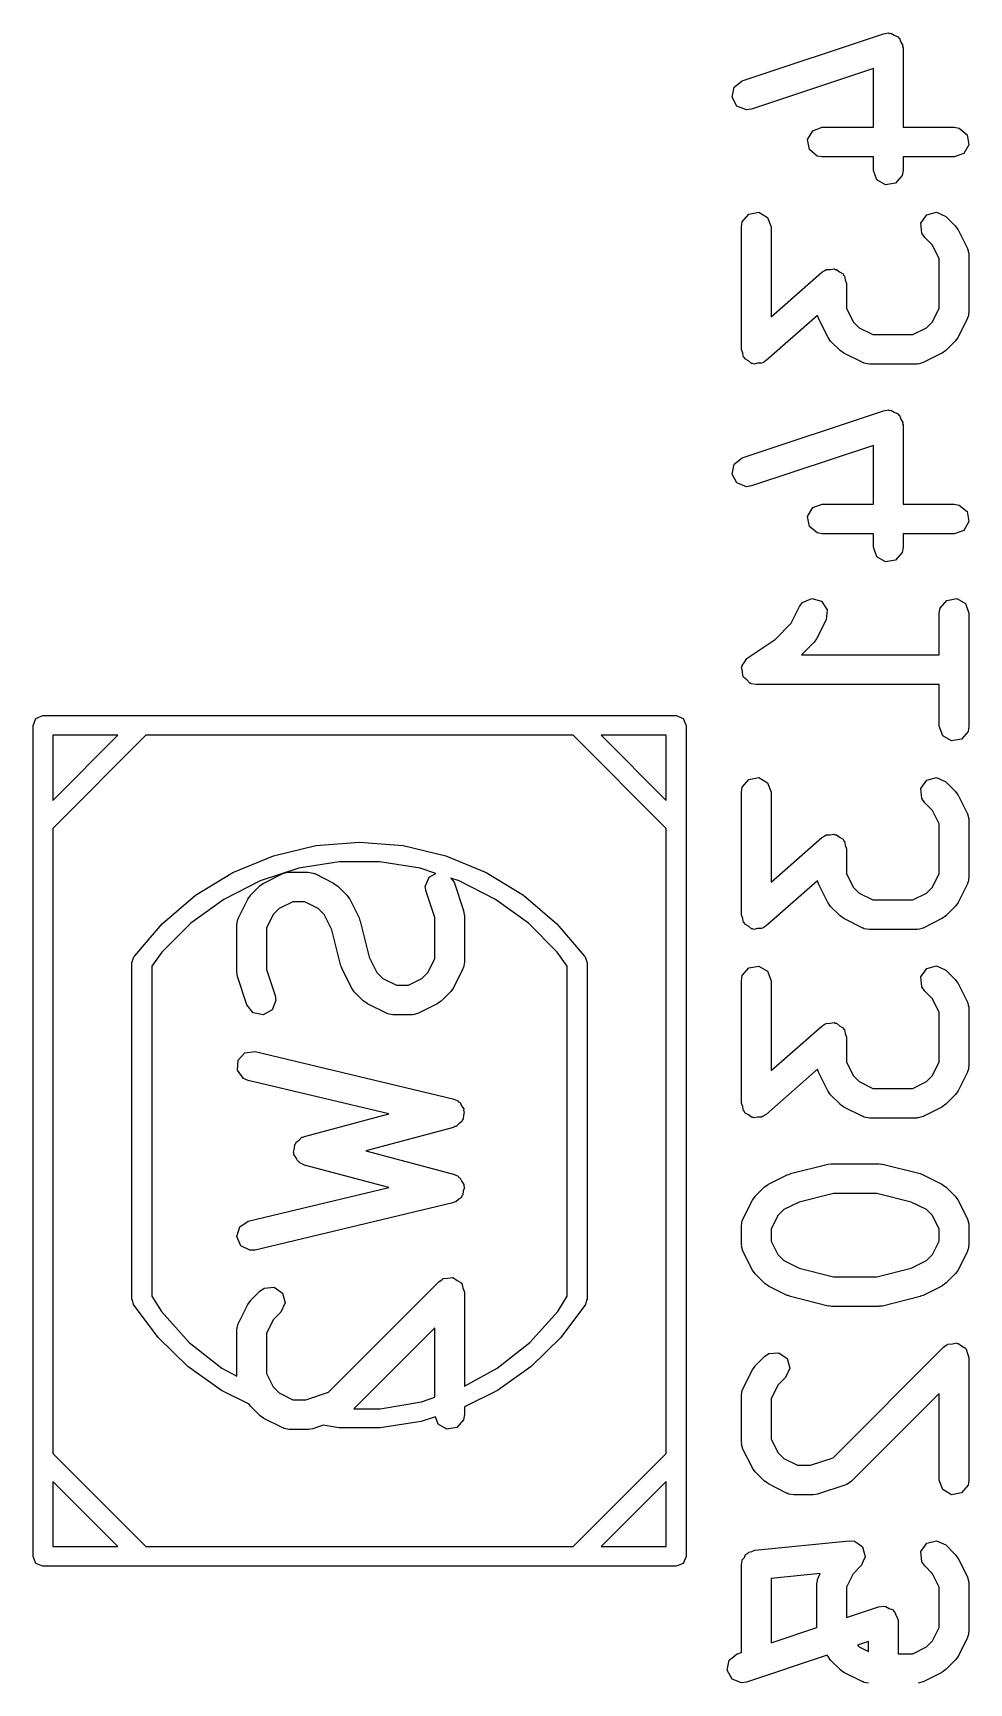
# Model space of a CAD drawing. Extents: x 0.17 to 2.44, y -2.28 to -1.21.
# Drawn here: x 0.4841 to 0.6703, y -1.5461 to -1.2178 of the extents above; entities that cross this region are included whole.
import ezdxf

# ---------------------------------------------------------------- set-up
doc = ezdxf.new("R2010")
doc.units = 0
doc.header["$MEASUREMENT"] = 0
doc.layers.add('BLACK', color=7, linetype='CONTINUOUS')

msp = doc.modelspace()

# ---------------------------------------------------------------- linework, layer by layer
at = {"layer": 'BLACK', "linetype": 'CONTINUOUS'}
for p, q in [((0.625137, -1.22729), (0.653259, -1.21791)), ((0.653259, -1.21791), (0.654273, -1.21776)), ((0.654273, -1.21776), (0.654483, -1.21785)), ((0.654483, -1.21785), (0.654705, -1.21781)), ((0.654705, -1.21781), (0.655403, -1.21821)), ((0.655403, -1.21821), (0.656151, -1.21851)), ((0.656151, -1.21851), (0.656259, -1.21871)), ((0.656259, -1.21871), (0.656454, -1.21882)), ((0.656454, -1.21882), (0.65673, -1.21957)), ((0.65673, -1.21957), (0.657113, -1.22028)), ((0.657113, -1.22028), (0.657068, -1.2205)), ((0.657068, -1.2205), (0.657145, -1.22072)), ((0.657145, -1.22072), (0.657145, -1.23651)), ((0.623555, -1.22854), (0.625137, -1.22729)), ((0.65124, -1.22481), (0.627005, -1.23289)), ((0.65124, -1.23651), (0.65124, -1.22481)), ((0.62315, -1.23052), (0.623555, -1.22854)), ((0.624112, -1.2323), (0.62315, -1.23052)), ((0.62599, -1.23304), (0.624112, -1.2323)), ((0.627005, -1.23289), (0.62599, -1.23304)), ((0.638161, -1.23895), (0.639171, -1.2372)), ((0.639171, -1.2372), (0.641069, -1.23651)), ((0.641069, -1.23651), (0.65124, -1.23651)), ((0.657145, -1.23651), (0.667316, -1.23651)), ((0.667316, -1.23651), (0.668326, -1.23669)), ((0.668326, -1.23669), (0.669873, -1.23799)), ((0.638512, -1.24094), (0.638161, -1.23895)), ((0.670224, -1.23998), (0.669214, -1.24173)), ((0.669873, -1.23799), (0.670224, -1.23998)), ((0.640059, -1.24224), (0.638512, -1.24094)), ((0.641069, -1.24242), (0.640059, -1.24224)), ((0.65124, -1.24242), (0.641069, -1.24242)), ((0.65124, -1.24509), (0.65124, -1.24242)), ((0.667316, -1.24242), (0.657145, -1.24242)), ((0.657145, -1.24242), (0.657145, -1.24509)), ((0.669214, -1.24173), (0.667316, -1.24242)), ((0.65193, -1.24699), (0.65124, -1.24509)), ((0.65368, -1.248), (0.65193, -1.24699)), ((0.656967, -1.2461), (0.655669, -1.24765)), ((0.657145, -1.24509), (0.656967, -1.2461)), ((0.655669, -1.24765), (0.65368, -1.248)), ((0.625171, -1.25533), (0.626469, -1.25378)), ((0.626469, -1.25378), (0.628458, -1.25343)), ((0.628458, -1.25343), (0.630208, -1.25444)), ((0.660714, -1.25557), (0.661872, -1.25392)), ((0.661872, -1.25392), (0.663823, -1.2534)), ((0.663823, -1.2534), (0.665654, -1.25425)), ((0.624993, -1.25634), (0.625171, -1.25533)), ((0.624993, -1.28071), (0.624993, -1.25634)), ((0.630208, -1.25444), (0.630898, -1.25634)), ((0.630898, -1.25634), (0.630898, -1.2742)), ((0.66089, -1.25758), (0.660714, -1.25557)), ((0.665654, -1.25425), (0.667529, -1.25612)), ((0.667529, -1.25612), (0.668035, -1.25685)), ((0.668035, -1.25685), (0.668082, -1.25689)), ((0.668082, -1.25689), (0.669957, -1.26064)), ((0.661478, -1.25842), (0.66089, -1.25758)), ((0.663014, -1.25996), (0.661478, -1.25842)), ((0.664363, -1.26266), (0.663014, -1.25996)), ((0.664363, -1.27251), (0.664363, -1.26266)), ((0.669957, -1.26064), (0.670249, -1.26162)), ((0.670249, -1.26162), (0.670208, -1.2618)), ((0.670208, -1.2618), (0.670268, -1.26196)), ((0.670268, -1.26196), (0.670268, -1.27321)), ((0.630898, -1.2742), (0.640999, -1.26536)), ((0.640999, -1.26536), (0.641379, -1.26513)), ((0.641379, -1.26513), (0.641467, -1.26503)), ((0.641467, -1.26503), (0.641588, -1.26501)), ((0.641588, -1.26501), (0.641877, -1.26483)), ((0.641877, -1.26483), (0.642672, -1.26482)), ((0.642672, -1.26482), (0.643456, -1.26468)), ((0.643456, -1.26468), (0.64366, -1.2648)), ((0.64366, -1.2648), (0.643896, -1.26479)), ((0.643896, -1.26479), (0.644516, -1.26529)), ((0.644516, -1.26529), (0.645206, -1.26569)), ((0.645206, -1.26569), (0.645286, -1.26591)), ((0.645286, -1.26591), (0.64547, -1.26606)), ((0.64547, -1.26606), (0.645624, -1.26684)), ((0.645624, -1.26684), (0.645896, -1.26759)), ((0.645896, -1.26759), (0.645896, -1.27251)), ((0.645896, -1.27251), (0.647245, -1.27521)), ((0.663014, -1.27521), (0.664363, -1.27251)), ((0.670268, -1.27321), (0.67009, -1.27422)), ((0.640135, -1.27397), (0.62989, -1.28293)), ((0.640303, -1.27453), (0.640135, -1.27397)), ((0.642177, -1.27828), (0.640303, -1.27453)), ((0.647245, -1.27521), (0.648442, -1.27641)), ((0.648442, -1.27641), (0.65114, -1.27776)), ((0.65912, -1.27776), (0.661817, -1.27641)), ((0.661817, -1.27641), (0.663014, -1.27521)), ((0.669957, -1.27453), (0.668082, -1.27828)), ((0.669977, -1.27435), (0.669957, -1.27453)), ((0.67009, -1.27422), (0.669977, -1.27435)), ((0.642224, -1.27832), (0.642177, -1.27828)), ((0.642731, -1.27905), (0.642224, -1.27832)), ((0.644605, -1.28092), (0.642731, -1.27905)), ((0.65114, -1.27776), (0.65912, -1.27776)), ((0.667529, -1.27905), (0.665654, -1.28092)), ((0.667556, -1.27899), (0.667529, -1.27905)), ((0.668082, -1.27828), (0.667556, -1.27899)), ((0.625265, -1.28146), (0.624993, -1.28071)), ((0.62542, -1.28224), (0.625265, -1.28146)), ((0.625603, -1.28239), (0.62542, -1.28224)), ((0.625684, -1.28261), (0.625603, -1.28239)), ((0.626373, -1.283), (0.625684, -1.28261)), ((0.626993, -1.2835), (0.626373, -1.283)), ((0.627229, -1.2835), (0.626993, -1.2835)), ((0.627433, -1.28362), (0.627229, -1.2835)), ((0.628217, -1.28348), (0.627433, -1.28362)), ((0.629013, -1.28346), (0.628217, -1.28348)), ((0.629301, -1.28329), (0.629013, -1.28346)), ((0.629422, -1.28327), (0.629301, -1.28329)), ((0.62951, -1.28316), (0.629422, -1.28327)), ((0.62989, -1.28293), (0.62951, -1.28316)), ((0.644664, -1.28095), (0.644605, -1.28092)), ((0.645373, -1.28147), (0.644664, -1.28095)), ((0.649122, -1.28335), (0.645373, -1.28147)), ((0.649298, -1.28337), (0.649122, -1.28335)), ((0.649433, -1.28348), (0.649298, -1.28337)), ((0.650443, -1.28366), (0.649433, -1.28348)), ((0.659982, -1.2836), (0.659817, -1.28366)), ((0.660154, -1.28364), (0.659982, -1.2836)), ((0.661137, -1.28335), (0.660154, -1.28364)), ((0.664887, -1.28147), (0.661137, -1.28335)), ((0.664931, -1.28143), (0.664887, -1.28147)), ((0.665654, -1.28092), (0.664931, -1.28143)), ((0.659817, -1.28366), (0.650443, -1.28366)), ((0.625137, -1.30228), (0.653259, -1.29291)), ((0.653259, -1.29291), (0.654273, -1.29276)), ((0.654273, -1.29276), (0.654483, -1.29284)), ((0.654483, -1.29284), (0.654705, -1.2928)), ((0.654705, -1.2928), (0.655403, -1.2932)), ((0.655403, -1.2932), (0.656151, -1.2935)), ((0.656151, -1.2935), (0.656259, -1.2937)), ((0.656259, -1.2937), (0.656454, -1.29381)), ((0.656454, -1.29381), (0.65673, -1.29457)), ((0.65673, -1.29457), (0.657113, -1.29527)), ((0.657113, -1.29527), (0.657068, -1.29549)), ((0.657068, -1.29549), (0.657145, -1.29571)), ((0.657145, -1.29571), (0.657145, -1.3115)), ((0.65124, -1.2998), (0.627005, -1.30788)), ((0.65124, -1.3115), (0.65124, -1.2998)), ((0.623555, -1.30353), (0.625137, -1.30228)), ((0.62315, -1.30551), (0.623555, -1.30353)), ((0.624112, -1.30729), (0.62315, -1.30551)), ((0.62599, -1.30803), (0.624112, -1.30729)), ((0.627005, -1.30788), (0.62599, -1.30803)), ((0.638161, -1.31394), (0.639171, -1.31219)), ((0.639171, -1.31219), (0.641069, -1.3115)), ((0.641069, -1.3115), (0.65124, -1.3115)), ((0.657145, -1.3115), (0.667316, -1.3115)), ((0.667316, -1.3115), (0.668326, -1.31168)), ((0.668326, -1.31168), (0.669873, -1.31298)), ((0.669873, -1.31298), (0.670224, -1.31497)), ((0.638512, -1.31593), (0.638161, -1.31394)), ((0.640059, -1.31723), (0.638512, -1.31593)), ((0.670224, -1.31497), (0.669214, -1.31672)), ((0.641069, -1.31741), (0.640059, -1.31723)), ((0.65124, -1.31741), (0.641069, -1.31741)), ((0.65124, -1.32008), (0.65124, -1.31741)), ((0.667316, -1.31741), (0.657145, -1.31741)), ((0.657145, -1.31741), (0.657145, -1.32008)), ((0.669214, -1.31672), (0.667316, -1.31741)), ((0.65193, -1.32198), (0.65124, -1.32008)), ((0.65368, -1.32299), (0.65193, -1.32198)), ((0.655669, -1.32264), (0.65368, -1.32299)), ((0.656967, -1.32109), (0.655669, -1.32264)), ((0.657145, -1.32008), (0.656967, -1.32109)), ((0.634893, -1.3352), (0.636553, -1.33188)), ((0.636553, -1.33188), (0.637164, -1.33106)), ((0.637164, -1.33106), (0.639017, -1.33025)), ((0.639017, -1.33025), (0.640953, -1.33083)), ((0.640953, -1.33083), (0.642066, -1.33252)), ((0.642066, -1.33252), (0.641835, -1.33452)), ((0.664363, -1.3332), (0.664541, -1.33219)), ((0.664541, -1.33219), (0.665839, -1.33064)), ((0.665839, -1.33064), (0.667828, -1.33029)), ((0.667828, -1.33029), (0.669578, -1.3313)), ((0.669578, -1.3313), (0.670268, -1.3332)), ((0.631689, -1.33841), (0.634893, -1.3352)), ((0.641835, -1.33452), (0.63996, -1.33827)), ((0.664363, -1.3415), (0.664363, -1.3332)), ((0.670268, -1.3332), (0.670268, -1.3557)), ((0.626308, -1.34199), (0.631689, -1.33841)), ((0.639407, -1.33904), (0.636949, -1.3415)), ((0.639435, -1.33898), (0.639407, -1.33904)), ((0.63996, -1.33827), (0.639435, -1.33898)), ((0.625619, -1.34293), (0.626048, -1.34219)), ((0.626048, -1.34219), (0.626207, -1.34213)), ((0.626207, -1.34213), (0.626308, -1.34199)), ((0.636949, -1.3415), (0.664363, -1.3415)), ((0.625038, -1.34394), (0.625123, -1.34379)), ((0.625187, -1.34478), (0.625038, -1.34394)), ((0.625112, -1.34362), (0.625619, -1.34293)), ((0.625123, -1.34379), (0.625112, -1.34362)), ((0.625242, -1.34564), (0.625187, -1.34478)), ((0.625359, -1.34576), (0.625242, -1.34564)), ((0.625388, -1.34593), (0.625359, -1.34576)), ((0.626045, -1.34648), (0.625388, -1.34593)), ((0.626637, -1.3471), (0.626045, -1.34648)), ((0.626806, -1.34712), (0.626637, -1.3471)), ((0.626936, -1.34723), (0.626806, -1.34712)), ((0.627946, -1.3474), (0.626936, -1.34723)), ((0.664363, -1.3474), (0.627946, -1.3474)), ((0.664363, -1.3557), (0.664363, -1.3474)), ((0.484055, -1.35551), (0.484632, -1.35412)), ((0.484055, -1.52087), (0.484055, -1.35551)), ((0.484632, -1.35412), (0.486024, -1.35354)), ((0.486024, -1.35354), (0.612008, -1.35354)), ((0.612008, -1.35354), (0.6134, -1.35412)), ((0.6134, -1.35412), (0.613976, -1.35551)), ((0.613976, -1.35551), (0.613976, -1.52087)), ((0.665054, -1.3576), (0.664363, -1.3557)), ((0.670268, -1.3557), (0.67009, -1.35671)), ((0.506524, -1.35748), (0.487992, -1.37601)), ((0.487992, -1.35748), (0.487992, -1.37044)), ((0.487992, -1.37044), (0.500956, -1.35748)), ((0.500956, -1.35748), (0.487992, -1.35748)), ((0.591507, -1.35748), (0.506524, -1.35748)), ((0.610039, -1.37601), (0.591507, -1.35748)), ((0.597075, -1.35748), (0.610039, -1.37044)), ((0.610039, -1.35748), (0.597075, -1.35748)), ((0.610039, -1.37044), (0.610039, -1.35748)), ((0.666803, -1.35861), (0.665054, -1.3576)), ((0.668792, -1.35826), (0.666803, -1.35861)), ((0.67009, -1.35671), (0.668792, -1.35826)), ((0.624993, -1.36882), (0.625171, -1.36781)), ((0.624993, -1.39319), (0.624993, -1.36882)), ((0.625171, -1.36781), (0.626469, -1.36627)), ((0.626469, -1.36627), (0.628458, -1.36591)), ((0.628458, -1.36591), (0.630208, -1.36692)), ((0.630208, -1.36692), (0.630898, -1.36882)), ((0.630898, -1.36882), (0.630898, -1.38669)), ((0.660714, -1.36806), (0.661872, -1.3664)), ((0.66089, -1.37007), (0.660714, -1.36806)), ((0.661872, -1.3664), (0.663823, -1.36588)), ((0.663823, -1.36588), (0.665654, -1.36673)), ((0.665654, -1.36673), (0.667529, -1.36861)), ((0.667529, -1.36861), (0.668035, -1.36933)), ((0.661478, -1.37091), (0.66089, -1.37007)), ((0.663014, -1.37245), (0.661478, -1.37091)), ((0.668035, -1.36933), (0.668082, -1.36938)), ((0.668082, -1.36938), (0.669957, -1.37313)), ((0.664363, -1.37514), (0.663014, -1.37245)), ((0.664363, -1.385), (0.664363, -1.37514)), ((0.669957, -1.37313), (0.670249, -1.37411)), ((0.670249, -1.37411), (0.670208, -1.37428)), ((0.670208, -1.37428), (0.670268, -1.37445)), ((0.670268, -1.37445), (0.670268, -1.3857)), ((0.487992, -1.37601), (0.487992, -1.50037)), ((0.540335, -1.37942), (0.549016, -1.37873)), ((0.549016, -1.37873), (0.557696, -1.37942)), ((0.610039, -1.50037), (0.610039, -1.37601)), ((0.630898, -1.38669), (0.640999, -1.37785)), ((0.640999, -1.37785), (0.641379, -1.37762)), ((0.641379, -1.37762), (0.641467, -1.37751)), ((0.641467, -1.37751), (0.641588, -1.37749)), ((0.641588, -1.37749), (0.641877, -1.37732)), ((0.641877, -1.37732), (0.642672, -1.3773)), ((0.642672, -1.3773), (0.643456, -1.37716)), ((0.643456, -1.37716), (0.64366, -1.37728)), ((0.64366, -1.37728), (0.643896, -1.37728)), ((0.643896, -1.37728), (0.644516, -1.37778)), ((0.644516, -1.37778), (0.645206, -1.37817)), ((0.645206, -1.37817), (0.645286, -1.37839)), ((0.645286, -1.37839), (0.64547, -1.37854)), ((0.64547, -1.37854), (0.645624, -1.37932)), ((0.523823, -1.38478), (0.531868, -1.38145)), ((0.531868, -1.38145), (0.540335, -1.37942)), ((0.557696, -1.37942), (0.566163, -1.38145)), ((0.566163, -1.38145), (0.574208, -1.38478)), ((0.645624, -1.37932), (0.645896, -1.38007)), ((0.645896, -1.38007), (0.645896, -1.385)), ((0.516398, -1.38933), (0.523823, -1.38478)), ((0.536943, -1.38394), (0.529225, -1.38645)), ((0.529981, -1.3869), (0.53373, -1.38502)), ((0.53373, -1.38502), (0.534713, -1.38473)), ((0.534713, -1.38473), (0.534885, -1.38477)), ((0.534885, -1.38477), (0.535051, -1.38471)), ((0.535051, -1.38471), (0.538801, -1.38471)), ((0.544958, -1.38267), (0.536943, -1.38394)), ((0.538801, -1.38471), (0.53981, -1.38489)), ((0.53981, -1.38489), (0.539946, -1.385)), ((0.539946, -1.385), (0.540121, -1.38502)), ((0.540121, -1.38502), (0.543871, -1.3869)), ((0.553073, -1.38267), (0.544958, -1.38267)), ((0.561088, -1.38394), (0.553073, -1.38267)), ((0.56422, -1.38496), (0.561088, -1.38394)), ((0.562838, -1.3857), (0.56422, -1.38496)), ((0.574208, -1.38478), (0.581634, -1.38933)), ((0.645896, -1.385), (0.647245, -1.3877)), ((0.663014, -1.3877), (0.664363, -1.385)), ((0.529225, -1.38645), (0.521994, -1.39013)), ((0.527339, -1.38933), (0.529214, -1.38745)), ((0.529214, -1.38745), (0.529937, -1.38694)), ((0.529937, -1.38694), (0.529981, -1.3869)), ((0.543871, -1.3869), (0.54458, -1.38742)), ((0.54458, -1.38742), (0.544638, -1.38745)), ((0.544638, -1.38745), (0.546513, -1.38933)), ((0.562096, -1.38758), (0.562838, -1.3857)), ((0.562246, -1.3886), (0.562096, -1.38758)), ((0.563969, -1.39377), (0.562246, -1.3886)), ((0.568806, -1.38645), (0.567212, -1.38593)), ((0.567212, -1.38593), (0.567848, -1.38673)), ((0.567848, -1.38673), (0.569723, -1.39235)), ((0.576038, -1.39013), (0.568806, -1.38645)), ((0.640135, -1.38645), (0.62989, -1.39542)), ((0.640303, -1.38702), (0.640135, -1.38645)), ((0.642177, -1.39077), (0.640303, -1.38702)), ((0.647245, -1.3877), (0.648442, -1.38889)), ((0.661817, -1.38889), (0.663014, -1.3877)), ((0.669957, -1.38702), (0.668082, -1.39077)), ((0.669977, -1.38684), (0.669957, -1.38702)), ((0.67009, -1.38671), (0.669977, -1.38684)), ((0.670268, -1.3857), (0.67009, -1.38671)), ((0.509775, -1.39498), (0.516398, -1.38933)), ((0.521994, -1.39013), (0.515427, -1.3949)), ((0.524911, -1.39384), (0.526786, -1.39009)), ((0.526786, -1.39009), (0.527312, -1.38938)), ((0.527312, -1.38938), (0.527339, -1.38933)), ((0.535748, -1.39062), (0.533051, -1.39197)), ((0.538103, -1.39062), (0.535748, -1.39062)), ((0.540801, -1.39197), (0.538103, -1.39062)), ((0.546513, -1.38933), (0.547019, -1.39005)), ((0.547019, -1.39005), (0.547066, -1.39009)), ((0.547066, -1.39009), (0.548941, -1.39384)), ((0.582604, -1.3949), (0.576038, -1.39013)), ((0.581634, -1.38933), (0.588257, -1.39498)), ((0.642224, -1.39081), (0.642177, -1.39077)), ((0.642731, -1.39153), (0.642224, -1.39081)), ((0.644605, -1.39341), (0.642731, -1.39153)), ((0.648442, -1.38889), (0.65114, -1.39024)), ((0.65114, -1.39024), (0.65912, -1.39024)), ((0.65912, -1.39024), (0.661817, -1.38889)), ((0.667529, -1.39153), (0.665654, -1.39341)), ((0.667556, -1.39147), (0.667529, -1.39153)), ((0.668082, -1.39077), (0.667556, -1.39147)), ((0.504317, -1.40136), (0.509775, -1.39498)), ((0.515427, -1.3949), (0.509687, -1.40063)), ((0.524599, -1.39516), (0.524777, -1.39415)), ((0.524599, -1.40454), (0.524599, -1.39516)), ((0.524777, -1.39415), (0.524891, -1.39402)), ((0.524891, -1.39402), (0.524911, -1.39384)), ((0.531853, -1.39316), (0.530505, -1.39586)), ((0.533051, -1.39197), (0.531853, -1.39316)), ((0.541998, -1.39316), (0.540801, -1.39197)), ((0.543514, -1.39619), (0.541998, -1.39316)), ((0.548941, -1.39384), (0.549086, -1.39433)), ((0.549086, -1.39433), (0.549164, -1.39445)), ((0.549164, -1.39445), (0.55096, -1.40163)), ((0.563969, -1.40197), (0.563969, -1.39377)), ((0.569723, -1.39235), (0.569853, -1.39323)), ((0.569853, -1.39323), (0.569875, -1.39329)), ((0.569875, -1.39329), (0.569875, -1.40266)), ((0.588344, -1.40063), (0.582604, -1.3949)), ((0.588257, -1.39498), (0.593715, -1.40136)), ((0.625265, -1.39394), (0.624993, -1.39319)), ((0.62542, -1.39472), (0.625265, -1.39394)), ((0.625603, -1.39487), (0.62542, -1.39472)), ((0.625684, -1.39509), (0.625603, -1.39487)), ((0.626373, -1.39549), (0.625684, -1.39509)), ((0.644664, -1.39343), (0.644605, -1.39341)), ((0.645373, -1.39396), (0.644664, -1.39343)), ((0.649122, -1.39584), (0.645373, -1.39396)), ((0.664887, -1.39396), (0.661137, -1.39584)), ((0.664931, -1.39391), (0.664887, -1.39396)), ((0.665654, -1.39341), (0.664931, -1.39391)), ((0.530505, -1.39586), (0.530505, -1.40406)), ((0.54531, -1.40338), (0.543514, -1.39619)), ((0.626993, -1.39599), (0.626373, -1.39549)), ((0.627229, -1.39598), (0.626993, -1.39599)), ((0.627433, -1.3961), (0.627229, -1.39598)), ((0.628217, -1.39596), (0.627433, -1.3961)), ((0.629013, -1.39595), (0.628217, -1.39596)), ((0.629301, -1.39577), (0.629013, -1.39595)), ((0.629422, -1.39575), (0.629301, -1.39577)), ((0.62951, -1.39565), (0.629422, -1.39575)), ((0.62989, -1.39542), (0.62951, -1.39565)), ((0.649298, -1.39586), (0.649122, -1.39584)), ((0.649433, -1.39597), (0.649298, -1.39586)), ((0.650443, -1.39615), (0.649433, -1.39597)), ((0.659817, -1.39615), (0.650443, -1.39615)), ((0.659982, -1.39609), (0.659817, -1.39615)), ((0.660154, -1.39613), (0.659982, -1.39609)), ((0.661137, -1.39584), (0.660154, -1.39613)), ((0.50374, -1.40275), (0.504117, -1.4016)), ((0.504117, -1.4016), (0.504317, -1.40136)), ((0.504317, -1.40136), (0.504317, -1.40136)), ((0.504317, -1.40136), (0.504317, -1.40136)), ((0.509687, -1.40063), (0.507677, -1.4034)), ((0.55096, -1.40163), (0.552476, -1.40466)), ((0.590354, -1.4034), (0.588344, -1.40063)), ((0.593715, -1.40136), (0.593715, -1.40136)), ((0.593715, -1.40136), (0.593715, -1.40136)), ((0.593715, -1.40136), (0.593915, -1.4016)), ((0.593915, -1.4016), (0.594291, -1.40275)), ((0.50374, -1.40276), (0.50374, -1.40275)), ((0.50374, -1.46969), (0.50374, -1.40276)), ((0.50374, -1.40276), (0.50374, -1.40276)), ((0.507677, -1.4034), (0.507677, -1.46911)), ((0.524621, -1.4046), (0.524599, -1.40454)), ((0.524751, -1.40547), (0.524621, -1.4046)), ((0.530505, -1.40406), (0.532228, -1.40923)), ((0.545388, -1.40349), (0.54531, -1.40338)), ((0.545533, -1.40398), (0.545388, -1.40349)), ((0.547408, -1.40773), (0.545533, -1.40398)), ((0.552476, -1.40466), (0.553673, -1.40586)), ((0.561423, -1.40586), (0.562621, -1.40466)), ((0.562621, -1.40466), (0.563969, -1.40197)), ((0.569563, -1.40398), (0.567688, -1.40773)), ((0.569583, -1.40381), (0.569563, -1.40398)), ((0.569697, -1.40367), (0.569583, -1.40381)), ((0.569875, -1.40266), (0.569697, -1.40367)), ((0.590354, -1.46911), (0.590354, -1.4034)), ((0.594291, -1.40275), (0.594291, -1.40276)), ((0.594291, -1.40276), (0.594291, -1.40276)), ((0.594291, -1.40276), (0.594291, -1.46969)), ((0.625171, -1.40531), (0.626469, -1.40376)), ((0.626469, -1.40376), (0.628458, -1.40341)), ((0.628458, -1.40341), (0.630208, -1.40442)), ((0.630208, -1.40442), (0.630898, -1.40632)), ((0.660714, -1.40555), (0.661872, -1.4039)), ((0.661872, -1.4039), (0.663823, -1.40338)), ((0.663823, -1.40338), (0.665654, -1.40423)), ((0.665654, -1.40423), (0.667529, -1.4061)), ((0.526625, -1.41109), (0.524751, -1.40547)), ((0.547455, -1.40778), (0.547408, -1.40773)), ((0.547961, -1.4085), (0.547455, -1.40778)), ((0.553673, -1.40586), (0.55637, -1.40721)), ((0.55637, -1.40721), (0.558726, -1.40721)), ((0.558726, -1.40721), (0.561423, -1.40586)), ((0.567688, -1.40773), (0.567162, -1.40844)), ((0.624993, -1.40632), (0.625171, -1.40531)), ((0.624993, -1.43069), (0.624993, -1.40632)), ((0.630898, -1.40632), (0.630898, -1.42418)), ((0.66089, -1.40757), (0.660714, -1.40555)), ((0.661478, -1.40841), (0.66089, -1.40757)), ((0.667529, -1.4061), (0.668035, -1.40683)), ((0.668035, -1.40683), (0.668082, -1.40687)), ((0.668082, -1.40687), (0.669957, -1.41062)), ((0.527881, -1.41268), (0.526625, -1.41109)), ((0.532378, -1.41024), (0.531636, -1.41212)), ((0.532228, -1.40923), (0.532378, -1.41024)), ((0.549836, -1.41037), (0.547961, -1.4085)), ((0.549894, -1.4104), (0.549836, -1.41037)), ((0.550603, -1.41093), (0.549894, -1.4104)), ((0.554353, -1.4128), (0.550603, -1.41093)), ((0.564493, -1.41093), (0.560743, -1.4128)), ((0.564537, -1.41088), (0.564493, -1.41093)), ((0.56526, -1.41037), (0.564537, -1.41088)), ((0.567135, -1.4085), (0.56526, -1.41037)), ((0.567162, -1.40844), (0.567135, -1.4085)), ((0.663014, -1.40994), (0.661478, -1.40841)), ((0.664363, -1.41264), (0.663014, -1.40994)), ((0.669957, -1.41062), (0.670249, -1.4116)), ((0.670249, -1.4116), (0.670208, -1.41178)), ((0.52986, -1.41308), (0.527881, -1.41268)), ((0.531636, -1.41212), (0.52986, -1.41308)), ((0.554528, -1.41282), (0.554353, -1.4128)), ((0.554663, -1.41294), (0.554528, -1.41282)), ((0.555673, -1.41311), (0.554663, -1.41294)), ((0.559423, -1.41311), (0.555673, -1.41311)), ((0.559589, -1.41305), (0.559423, -1.41311)), ((0.55976, -1.41309), (0.559589, -1.41305)), ((0.560743, -1.4128), (0.55976, -1.41309)), ((0.641588, -1.41499), (0.641877, -1.41481)), ((0.641877, -1.41481), (0.642672, -1.4148)), ((0.642672, -1.4148), (0.643456, -1.41466)), ((0.643456, -1.41466), (0.64366, -1.41478)), ((0.64366, -1.41478), (0.643896, -1.41477)), ((0.643896, -1.41477), (0.644516, -1.41527)), ((0.664363, -1.42249), (0.664363, -1.41264)), ((0.670208, -1.41178), (0.670268, -1.41194)), ((0.670268, -1.41194), (0.670268, -1.42319)), ((0.630898, -1.42418), (0.640999, -1.41534)), ((0.640999, -1.41534), (0.641379, -1.41511)), ((0.641379, -1.41511), (0.641467, -1.41501)), ((0.641467, -1.41501), (0.641588, -1.41499)), ((0.644516, -1.41527), (0.645206, -1.41567)), ((0.645206, -1.41567), (0.645286, -1.41589)), ((0.645286, -1.41589), (0.64547, -1.41604)), ((0.64547, -1.41604), (0.645624, -1.41682)), ((0.645624, -1.41682), (0.645896, -1.41757)), ((0.645896, -1.41757), (0.645896, -1.42249)), ((0.524842, -1.42211), (0.526229, -1.42064)), ((0.526229, -1.42064), (0.528236, -1.42041)), ((0.528236, -1.42041), (0.567606, -1.42979)), ((0.524722, -1.42413), (0.524842, -1.42211)), ((0.525927, -1.42575), (0.524722, -1.42413)), ((0.640135, -1.42395), (0.62989, -1.43291)), ((0.640303, -1.42451), (0.640135, -1.42395)), ((0.642177, -1.42826), (0.640303, -1.42451)), ((0.645896, -1.42249), (0.647245, -1.42519)), ((0.663014, -1.42519), (0.664363, -1.42249)), ((0.669957, -1.42451), (0.668082, -1.42826)), ((0.669977, -1.42434), (0.669957, -1.42451)), ((0.67009, -1.4242), (0.669977, -1.42434)), ((0.670268, -1.42319), (0.67009, -1.4242)), ((0.526868, -1.42616), (0.525927, -1.42575)), ((0.554854, -1.43282), (0.526868, -1.42616)), ((0.647245, -1.42519), (0.648442, -1.42639)), ((0.648442, -1.42639), (0.65114, -1.42774)), ((0.65114, -1.42774), (0.65912, -1.42774)), ((0.65912, -1.42774), (0.661817, -1.42639)), ((0.661817, -1.42639), (0.663014, -1.42519)), ((0.567606, -1.42979), (0.568547, -1.43019)), ((0.568547, -1.43019), (0.568732, -1.43044)), ((0.568732, -1.43044), (0.569012, -1.43057)), ((0.569012, -1.43057), (0.569319, -1.43123)), ((0.569319, -1.43123), (0.569752, -1.43181)), ((0.625265, -1.43144), (0.624993, -1.43069)), ((0.642224, -1.42831), (0.642177, -1.42826)), ((0.642731, -1.42903), (0.642224, -1.42831)), ((0.644605, -1.4309), (0.642731, -1.42903)), ((0.644664, -1.43093), (0.644605, -1.4309)), ((0.645373, -1.43146), (0.644664, -1.43093)), ((0.665654, -1.4309), (0.664931, -1.43141)), ((0.667529, -1.42903), (0.665654, -1.4309)), ((0.667556, -1.42897), (0.667529, -1.42903)), ((0.668082, -1.42826), (0.667556, -1.42897)), ((0.53804, -1.4373), (0.554854, -1.43282)), ((0.569339, -1.43435), (0.568743, -1.43477)), ((0.569419, -1.43406), (0.569339, -1.43435)), ((0.569632, -1.43383), (0.569419, -1.43406)), ((0.569675, -1.43311), (0.569632, -1.43383)), ((0.569864, -1.4324), (0.569675, -1.43311)), ((0.569752, -1.43181), (0.569733, -1.43212)), ((0.569733, -1.43212), (0.569864, -1.4324)), ((0.62542, -1.43222), (0.625265, -1.43144)), ((0.625603, -1.43237), (0.62542, -1.43222)), ((0.625684, -1.43259), (0.625603, -1.43237)), ((0.626373, -1.43299), (0.625684, -1.43259)), ((0.626993, -1.43348), (0.626373, -1.43299)), ((0.627229, -1.43348), (0.626993, -1.43348)), ((0.627433, -1.4336), (0.627229, -1.43348)), ((0.628217, -1.43346), (0.627433, -1.4336)), ((0.629013, -1.43344), (0.628217, -1.43346)), ((0.629301, -1.43327), (0.629013, -1.43344)), ((0.629422, -1.43325), (0.629301, -1.43327)), ((0.62951, -1.43314), (0.629422, -1.43325)), ((0.62989, -1.43291), (0.62951, -1.43314)), ((0.649122, -1.43333), (0.645373, -1.43146)), ((0.649298, -1.43335), (0.649122, -1.43333)), ((0.649433, -1.43346), (0.649298, -1.43335)), ((0.650443, -1.43364), (0.649433, -1.43346)), ((0.659817, -1.43364), (0.650443, -1.43364)), ((0.659982, -1.43358), (0.659817, -1.43364)), ((0.660154, -1.43362), (0.659982, -1.43358)), ((0.661137, -1.43333), (0.660154, -1.43362)), ((0.664887, -1.43146), (0.661137, -1.43333)), ((0.664931, -1.43141), (0.664887, -1.43146)), ((0.53701, -1.43802), (0.537549, -1.43748)), ((0.537549, -1.43748), (0.537818, -1.43746)), ((0.537818, -1.43746), (0.53804, -1.4373)), ((0.567683, -1.43551), (0.55026, -1.44016)), ((0.567937, -1.43533), (0.567683, -1.43551)), ((0.568244, -1.4353), (0.567937, -1.43533)), ((0.568743, -1.43477), (0.568244, -1.4353)), ((0.535859, -1.44041), (0.536057, -1.43967)), ((0.535972, -1.44066), (0.535859, -1.44041)), ((0.535949, -1.44093), (0.535972, -1.44066)), ((0.536388, -1.44155), (0.535949, -1.44093)), ((0.536057, -1.43967), (0.536123, -1.43891)), ((0.536123, -1.43891), (0.536314, -1.43872)), ((0.536314, -1.43872), (0.536384, -1.43846)), ((0.536384, -1.43846), (0.53701, -1.43802)), ((0.55026, -1.44016), (0.567683, -1.4448)), ((0.53671, -1.44224), (0.536388, -1.44155)), ((0.536955, -1.44236), (0.53671, -1.44224)), ((0.53711, -1.44258), (0.536955, -1.44236)), ((0.53804, -1.44301), (0.53711, -1.44258)), ((0.554854, -1.44749), (0.53804, -1.44301)), ((0.634729, -1.4447), (0.642228, -1.44282)), ((0.642228, -1.44282), (0.642815, -1.44278)), ((0.642815, -1.44278), (0.642944, -1.44274)), ((0.642944, -1.44274), (0.652318, -1.44274)), ((0.652318, -1.44274), (0.652898, -1.44284)), ((0.652898, -1.44284), (0.653034, -1.44282)), ((0.653034, -1.44282), (0.660533, -1.4447)), ((0.526868, -1.45416), (0.554854, -1.44749)), ((0.567683, -1.4448), (0.568613, -1.44524)), ((0.568613, -1.44524), (0.568791, -1.44549)), ((0.568791, -1.44549), (0.569068, -1.44563)), ((0.569068, -1.44563), (0.569356, -1.44629)), ((0.569356, -1.44629), (0.569773, -1.44689)), ((0.56987, -1.44748), (0.569662, -1.44818)), ((0.569773, -1.44689), (0.569747, -1.4472)), ((0.569747, -1.4472), (0.56987, -1.44748)), ((0.627732, -1.44922), (0.629607, -1.44735)), ((0.629607, -1.44735), (0.63033, -1.44684)), ((0.63033, -1.44684), (0.630375, -1.4468)), ((0.630375, -1.4468), (0.634124, -1.44492)), ((0.634124, -1.44492), (0.634613, -1.44478)), ((0.634613, -1.44478), (0.634729, -1.4447)), ((0.660533, -1.4447), (0.660998, -1.44491)), ((0.660998, -1.44491), (0.661137, -1.44492)), ((0.661137, -1.44492), (0.664887, -1.4468)), ((0.664887, -1.4468), (0.665596, -1.44732)), ((0.665596, -1.44732), (0.665654, -1.44735)), ((0.665654, -1.44735), (0.667529, -1.44922)), ((0.567606, -1.45053), (0.528236, -1.4599)), ((0.567864, -1.45036), (0.567606, -1.45053)), ((0.568173, -1.45033), (0.567864, -1.45036)), ((0.568686, -1.44982), (0.568173, -1.45033)), ((0.569292, -1.44942), (0.568686, -1.44982)), ((0.569381, -1.44912), (0.569292, -1.44942)), ((0.5696, -1.4489), (0.569381, -1.44912)), ((0.569662, -1.44818), (0.5696, -1.4489)), ((0.625305, -1.45374), (0.627179, -1.44999)), ((0.627179, -1.44999), (0.627705, -1.44928)), ((0.627705, -1.44928), (0.627732, -1.44922)), ((0.636475, -1.45035), (0.633444, -1.45186)), ((0.643307, -1.44864), (0.636475, -1.45035)), ((0.651954, -1.44864), (0.643307, -1.44864)), ((0.658786, -1.45035), (0.651954, -1.44864)), ((0.661817, -1.45186), (0.658786, -1.45035)), ((0.667529, -1.44922), (0.668035, -1.44995)), ((0.668035, -1.44995), (0.668082, -1.44999)), ((0.668082, -1.44999), (0.669957, -1.45374)), ((0.525182, -1.45527), (0.526868, -1.45416)), ((0.624993, -1.45506), (0.625171, -1.45405)), ((0.625171, -1.45405), (0.625284, -1.45392)), ((0.625284, -1.45392), (0.625305, -1.45374)), ((0.632247, -1.45306), (0.630898, -1.45576)), ((0.633444, -1.45186), (0.632247, -1.45306)), ((0.663014, -1.45306), (0.661817, -1.45186)), ((0.664363, -1.45576), (0.663014, -1.45306)), ((0.669957, -1.45374), (0.670249, -1.45472)), ((0.524604, -1.45721), (0.525182, -1.45527)), ((0.525406, -1.45906), (0.524604, -1.45721)), ((0.624993, -1.45881), (0.624993, -1.45506)), ((0.630898, -1.45576), (0.630898, -1.45811)), ((0.664363, -1.45811), (0.664363, -1.45576)), ((0.670249, -1.45472), (0.670208, -1.4549)), ((0.670208, -1.4549), (0.670268, -1.45506)), ((0.670268, -1.45506), (0.670268, -1.45881)), ((0.527212, -1.45996), (0.525406, -1.45906)), ((0.528236, -1.4599), (0.527212, -1.45996)), ((0.625053, -1.45898), (0.624993, -1.45881)), ((0.625012, -1.45915), (0.625053, -1.45898)), ((0.625305, -1.46013), (0.625012, -1.45915)), ((0.627179, -1.46388), (0.625305, -1.46013)), ((0.630898, -1.45811), (0.632247, -1.46081)), ((0.632247, -1.46081), (0.633444, -1.46201)), ((0.661817, -1.46201), (0.663014, -1.46081)), ((0.663014, -1.46081), (0.664363, -1.45811)), ((0.669957, -1.46013), (0.668082, -1.46388)), ((0.669977, -1.45996), (0.669957, -1.46013)), ((0.67009, -1.45982), (0.669977, -1.45996)), ((0.670268, -1.45881), (0.67009, -1.45982)), ((0.627226, -1.46393), (0.627179, -1.46388)), ((0.627732, -1.46465), (0.627226, -1.46393)), ((0.633444, -1.46201), (0.636475, -1.46352)), ((0.636475, -1.46352), (0.643307, -1.46523)), ((0.651954, -1.46523), (0.658786, -1.46352)), ((0.658786, -1.46352), (0.661817, -1.46201)), ((0.668082, -1.46388), (0.667556, -1.46459)), ((0.530054, -1.46748), (0.532066, -1.4673)), ((0.532066, -1.4673), (0.53372, -1.46846)), ((0.54283, -1.4882), (0.564834, -1.46619)), ((0.564834, -1.46619), (0.565362, -1.46582)), ((0.565362, -1.46582), (0.565446, -1.46572)), ((0.565446, -1.46572), (0.565524, -1.46571)), ((0.565524, -1.46571), (0.565674, -1.4656)), ((0.565674, -1.4656), (0.56656, -1.46553)), ((0.56656, -1.46553), (0.567435, -1.46537)), ((0.567435, -1.46537), (0.567552, -1.46544)), ((0.567552, -1.46544), (0.567686, -1.46543)), ((0.567686, -1.46543), (0.568414, -1.46594)), ((0.568414, -1.46594), (0.569184, -1.46638)), ((0.569184, -1.46638), (0.56923, -1.46651)), ((0.56923, -1.46651), (0.569341, -1.46659)), ((0.569341, -1.46659), (0.569571, -1.46744)), ((0.569571, -1.46744), (0.569875, -1.46828)), ((0.629607, -1.46652), (0.627732, -1.46465)), ((0.629666, -1.46655), (0.629607, -1.46652)), ((0.630375, -1.46708), (0.629666, -1.46655)), ((0.634124, -1.46895), (0.630375, -1.46708)), ((0.643307, -1.46523), (0.651954, -1.46523)), ((0.664887, -1.46708), (0.661137, -1.46895)), ((0.664931, -1.46703), (0.664887, -1.46708)), ((0.665654, -1.46652), (0.664931, -1.46703)), ((0.667529, -1.46465), (0.665654, -1.46652)), ((0.667556, -1.46459), (0.667529, -1.46465)), ((0.503833, -1.46991), (0.50374, -1.46969)), ((0.504048, -1.47074), (0.503833, -1.46991)), ((0.507677, -1.46911), (0.509595, -1.47212)), ((0.524911, -1.47446), (0.526786, -1.47071)), ((0.526786, -1.47071), (0.527312, -1.47)), ((0.527312, -1.47), (0.527339, -1.46994)), ((0.527339, -1.46994), (0.529214, -1.46807)), ((0.529214, -1.46807), (0.530054, -1.46748)), ((0.534243, -1.47041), (0.533389, -1.47224)), ((0.53372, -1.46846), (0.534243, -1.47041)), ((0.569875, -1.46828), (0.569875, -1.48698)), ((0.588436, -1.47212), (0.590354, -1.46911)), ((0.594198, -1.46991), (0.593984, -1.47074)), ((0.594291, -1.46969), (0.594198, -1.46991)), ((0.634263, -1.46897), (0.634124, -1.46895)), ((0.634729, -1.46918), (0.634263, -1.46897)), ((0.642228, -1.47105), (0.634729, -1.46918)), ((0.660533, -1.46918), (0.653034, -1.47105)), ((0.660649, -1.4691), (0.660533, -1.46918)), ((0.661137, -1.46895), (0.660649, -1.4691)), ((0.508986, -1.47732), (0.504048, -1.47074)), ((0.504048, -1.47074), (0.504048, -1.47074)), ((0.509595, -1.47212), (0.515142, -1.47827)), ((0.531853, -1.47378), (0.530505, -1.47648)), ((0.533389, -1.47224), (0.531853, -1.47378)), ((0.58289, -1.47827), (0.588436, -1.47212)), ((0.593984, -1.47074), (0.589045, -1.47732)), ((0.642363, -1.47104), (0.642228, -1.47105)), ((0.642944, -1.47114), (0.642363, -1.47104)), ((0.652318, -1.47114), (0.642944, -1.47114)), ((0.652446, -1.47109), (0.652318, -1.47114)), ((0.653034, -1.47105), (0.652446, -1.47109)), ((0.524599, -1.47578), (0.524777, -1.47477)), ((0.524599, -1.48503), (0.524599, -1.47578)), ((0.524777, -1.47477), (0.524891, -1.47463)), ((0.524891, -1.47463), (0.524911, -1.47446)), ((0.530505, -1.47648), (0.530505, -1.48445)), ((0.563969, -1.47541), (0.547891, -1.49149)), ((0.563969, -1.48918), (0.563969, -1.47541)), ((0.514878, -1.48306), (0.508986, -1.47732)), ((0.515142, -1.47827), (0.521635, -1.4834)), ((0.576397, -1.4834), (0.58289, -1.47827)), ((0.589045, -1.47732), (0.583154, -1.48306)), ((0.629607, -1.4811), (0.630447, -1.48051)), ((0.630447, -1.48051), (0.632459, -1.48033)), ((0.632459, -1.48033), (0.634114, -1.48149)), ((0.643223, -1.50122), (0.665228, -1.47922)), ((0.665228, -1.47922), (0.665756, -1.47885)), ((0.665756, -1.47885), (0.665839, -1.47875)), ((0.665839, -1.47875), (0.665918, -1.47874)), ((0.665918, -1.47874), (0.666068, -1.47863)), ((0.666068, -1.47863), (0.666953, -1.47855)), ((0.666953, -1.47855), (0.667828, -1.4784)), ((0.667828, -1.4784), (0.667945, -1.47847)), ((0.667945, -1.47847), (0.66808, -1.47846)), ((0.66808, -1.47846), (0.668808, -1.47897)), ((0.668808, -1.47897), (0.669578, -1.47941)), ((0.669578, -1.47941), (0.669624, -1.47954)), ((0.669624, -1.47954), (0.669734, -1.47961)), ((0.669734, -1.47961), (0.669964, -1.48047)), ((0.669964, -1.48047), (0.670268, -1.48131)), ((0.521582, -1.48782), (0.514878, -1.48306)), ((0.521635, -1.4834), (0.524599, -1.48503)), ((0.569875, -1.48698), (0.576397, -1.4834)), ((0.583154, -1.48306), (0.576449, -1.48782)), ((0.625305, -1.48749), (0.627179, -1.48374)), ((0.627179, -1.48374), (0.627705, -1.48303)), ((0.627705, -1.48303), (0.627732, -1.48297)), ((0.627732, -1.48297), (0.629607, -1.4811)), ((0.634637, -1.48344), (0.633783, -1.48527)), ((0.634114, -1.48149), (0.634637, -1.48344)), ((0.670268, -1.48131), (0.670268, -1.50568)), ((0.530505, -1.48445), (0.531853, -1.48715)), ((0.531853, -1.48715), (0.533051, -1.48835)), ((0.632247, -1.48681), (0.630898, -1.4895)), ((0.633783, -1.48527), (0.632247, -1.48681)), ((0.527029, -1.49055), (0.521582, -1.48782)), ((0.533051, -1.48835), (0.535748, -1.4897)), ((0.535748, -1.4897), (0.538321, -1.4897)), ((0.538321, -1.4897), (0.54283, -1.4882)), ((0.553155, -1.49149), (0.561319, -1.49011)), ((0.561319, -1.49011), (0.563969, -1.48918)), ((0.576449, -1.48782), (0.569875, -1.49111)), ((0.624993, -1.48881), (0.625171, -1.4878)), ((0.624993, -1.49818), (0.624993, -1.48881)), ((0.625171, -1.4878), (0.625284, -1.48766)), ((0.625284, -1.48766), (0.625305, -1.48749)), ((0.630898, -1.4895), (0.630898, -1.49748)), ((0.664363, -1.48844), (0.646906, -1.50589)), ((0.664363, -1.50568), (0.664363, -1.48844)), ((0.527339, -1.49099), (0.527029, -1.49055)), ((0.529214, -1.49286), (0.527339, -1.49099)), ((0.529272, -1.49289), (0.529214, -1.49286)), ((0.529981, -1.49342), (0.529272, -1.49289)), ((0.53373, -1.49529), (0.529981, -1.49342)), ((0.547891, -1.49149), (0.553155, -1.49149)), ((0.564127, -1.49309), (0.561256, -1.494)), ((0.56466, -1.49455), (0.564127, -1.49309)), ((0.569697, -1.49366), (0.568398, -1.49521)), ((0.569875, -1.49265), (0.569697, -1.49366)), ((0.569875, -1.49111), (0.569875, -1.49265)), ((0.533906, -1.49531), (0.53373, -1.49529)), ((0.534041, -1.49543), (0.533906, -1.49531)), ((0.535051, -1.4956), (0.534041, -1.49543)), ((0.538801, -1.4956), (0.535051, -1.4956)), ((0.538861, -1.49558), (0.538801, -1.4956)), ((0.539734, -1.49545), (0.538861, -1.49558)), ((0.541757, -1.49478), (0.539734, -1.49545)), ((0.544903, -1.49527), (0.541757, -1.49478)), ((0.553128, -1.49527), (0.544903, -1.49527)), ((0.561256, -1.494), (0.553128, -1.49527)), ((0.566409, -1.49556), (0.56466, -1.49455)), ((0.568398, -1.49521), (0.566409, -1.49556)), ((0.625053, -1.49835), (0.624993, -1.49818)), ((0.625012, -1.49852), (0.625053, -1.49835)), ((0.625305, -1.4995), (0.625012, -1.49852)), ((0.627179, -1.50325), (0.625305, -1.4995)), ((0.630898, -1.49748), (0.632247, -1.50018)), ((0.632247, -1.50018), (0.633444, -1.50138)), ((0.487992, -1.50037), (0.506524, -1.5189)), ((0.591507, -1.5189), (0.610039, -1.50037)), ((0.627226, -1.5033), (0.627179, -1.50325)), ((0.627732, -1.50402), (0.627226, -1.5033)), ((0.633444, -1.50138), (0.636142, -1.50273)), ((0.636142, -1.50273), (0.638715, -1.50273)), ((0.638715, -1.50273), (0.643223, -1.50122)), ((0.500956, -1.5189), (0.487992, -1.50593)), ((0.487992, -1.50593), (0.487992, -1.5189)), ((0.610039, -1.50593), (0.597075, -1.5189)), ((0.610039, -1.5189), (0.610039, -1.50593)), ((0.629607, -1.50589), (0.627732, -1.50402)), ((0.629666, -1.50592), (0.629607, -1.50589)), ((0.630375, -1.50645), (0.629666, -1.50592)), ((0.634124, -1.50832), (0.630375, -1.50645)), ((0.645752, -1.50661), (0.640128, -1.50848)), ((0.645891, -1.5065), (0.645752, -1.50661)), ((0.646066, -1.50648), (0.645891, -1.5065)), ((0.646906, -1.50589), (0.646066, -1.50648)), ((0.665054, -1.50758), (0.664363, -1.50568)), ((0.67009, -1.50669), (0.668792, -1.50824)), ((0.670268, -1.50568), (0.67009, -1.50669)), ((0.634299, -1.50834), (0.634124, -1.50832)), ((0.634435, -1.50846), (0.634299, -1.50834)), ((0.635445, -1.50863), (0.634435, -1.50846)), ((0.639194, -1.50863), (0.635445, -1.50863)), ((0.639255, -1.50861), (0.639194, -1.50863)), ((0.640128, -1.50848), (0.639255, -1.50861)), ((0.666803, -1.50859), (0.665054, -1.50758)), ((0.668792, -1.50824), (0.666803, -1.50859)), ((0.487992, -1.5189), (0.500956, -1.5189)), ((0.506524, -1.5189), (0.591507, -1.5189)), ((0.597075, -1.5189), (0.610039, -1.5189)), ((0.626469, -1.52), (0.627087, -1.51989)), ((0.627087, -1.51989), (0.627652, -1.51962)), ((0.627652, -1.51962), (0.646399, -1.51774)), ((0.646399, -1.51774), (0.647422, -1.51782)), ((0.647422, -1.51782), (0.647438, -1.51783)), ((0.647438, -1.51783), (0.647457, -1.51783)), ((0.647457, -1.51783), (0.648269, -1.51839)), ((0.648269, -1.51839), (0.649091, -1.51896)), ((0.649091, -1.51896), (0.649096, -1.51897)), ((0.649096, -1.51897), (0.649112, -1.51899)), ((0.649112, -1.51899), (0.649369, -1.51994)), ((0.649369, -1.51994), (0.649638, -1.5209)), ((0.660714, -1.51991), (0.661872, -1.51826)), ((0.66089, -1.52193), (0.660714, -1.51991)), ((0.661872, -1.51826), (0.663823, -1.51774)), ((0.663823, -1.51774), (0.665654, -1.51859)), ((0.665654, -1.51859), (0.667529, -1.52047)), ((0.484632, -1.52226), (0.484055, -1.52087)), ((0.486024, -1.52283), (0.484632, -1.52226)), ((0.505709, -1.52283), (0.486024, -1.52283)), ((0.592323, -1.52283), (0.505709, -1.52283)), ((0.612008, -1.52283), (0.592323, -1.52283)), ((0.6134, -1.52226), (0.612008, -1.52283)), ((0.613976, -1.52087), (0.6134, -1.52226)), ((0.624993, -1.52255), (0.62502, -1.5224)), ((0.624993, -1.54), (0.624993, -1.52255)), ((0.625001, -1.52233), (0.625051, -1.52222)), ((0.62502, -1.5224), (0.625001, -1.52233)), ((0.625051, -1.52222), (0.625171, -1.52154)), ((0.625171, -1.52154), (0.625574, -1.52106)), ((0.625574, -1.52106), (0.625832, -1.52049)), ((0.625832, -1.52049), (0.626204, -1.52031)), ((0.626204, -1.52031), (0.626469, -1.52)), ((0.648781, -1.52277), (0.647245, -1.5243)), ((0.648789, -1.52275), (0.648781, -1.52277)), ((0.648807, -1.52274), (0.648789, -1.52275)), ((0.649216, -1.52183), (0.648807, -1.52274)), ((0.649635, -1.52094), (0.649216, -1.52183)), ((0.649638, -1.5209), (0.64963, -1.52092)), ((0.64963, -1.52092), (0.649635, -1.52094)), ((0.661478, -1.52277), (0.66089, -1.52193)), ((0.663014, -1.5243), (0.661478, -1.52277)), ((0.667529, -1.52047), (0.668035, -1.52119)), ((0.668035, -1.52119), (0.668082, -1.52123)), ((0.668082, -1.52123), (0.669957, -1.52498)), ((0.64067, -1.52425), (0.630898, -1.52523)), ((0.630898, -1.52523), (0.630898, -1.53803)), ((0.639991, -1.5263), (0.640169, -1.52529)), ((0.639991, -1.535), (0.639991, -1.5263)), ((0.640169, -1.52529), (0.640283, -1.52516)), ((0.640283, -1.52516), (0.640303, -1.52498)), ((0.640303, -1.52498), (0.64067, -1.52425)), ((0.647245, -1.5243), (0.645896, -1.527)), ((0.664363, -1.527), (0.663014, -1.5243)), ((0.669957, -1.52498), (0.670249, -1.52597)), ((0.670249, -1.52597), (0.670208, -1.52614)), ((0.670208, -1.52614), (0.670268, -1.5263)), ((0.670268, -1.5263), (0.670268, -1.53568)), ((0.645896, -1.527), (0.645896, -1.53303)), ((0.664363, -1.53498), (0.664363, -1.527)), ((0.645896, -1.53303), (0.652274, -1.53091)), ((0.652274, -1.53091), (0.653289, -1.53076)), ((0.653289, -1.53076), (0.653499, -1.53084)), ((0.653499, -1.53084), (0.653721, -1.5308)), ((0.653721, -1.5308), (0.654418, -1.5312)), ((0.654418, -1.5312), (0.655167, -1.5315)), ((0.655167, -1.5315), (0.655275, -1.5317)), ((0.655275, -1.5317), (0.65547, -1.53181)), ((0.65547, -1.53181), (0.655745, -1.53257)), ((0.655745, -1.53257), (0.656129, -1.53328)), ((0.630898, -1.53803), (0.639991, -1.535)), ((0.656129, -1.53328), (0.656084, -1.5335)), ((0.656084, -1.5335), (0.656161, -1.53371)), ((0.656161, -1.53371), (0.656161, -1.54022)), ((0.663014, -1.53768), (0.664363, -1.53498)), ((0.670268, -1.53568), (0.67009, -1.53669)), ((0.650255, -1.5378), (0.648094, -1.53853)), ((0.648094, -1.53853), (0.648442, -1.53887)), ((0.648442, -1.53887), (0.650255, -1.53978)), ((0.650255, -1.53978), (0.650255, -1.5378)), ((0.65912, -1.54022), (0.661817, -1.53887)), ((0.661817, -1.53887), (0.663014, -1.53768)), ((0.669957, -1.537), (0.668082, -1.54075)), ((0.669977, -1.53682), (0.669957, -1.537)), ((0.67009, -1.53669), (0.669977, -1.53682)), ((0.622166, -1.54352), (0.622571, -1.54154)), ((0.622571, -1.54154), (0.624153, -1.54028)), ((0.624153, -1.54028), (0.624993, -1.54)), ((0.642071, -1.54053), (0.62602, -1.54588)), ((0.642177, -1.54075), (0.642071, -1.54053)), ((0.642224, -1.54079), (0.642177, -1.54075)), ((0.642731, -1.54151), (0.642224, -1.54079)), ((0.644605, -1.54339), (0.642731, -1.54151)), ((0.656161, -1.54022), (0.65912, -1.54022)), ((0.667529, -1.54151), (0.665654, -1.54339)), ((0.667556, -1.54146), (0.667529, -1.54151)), ((0.668082, -1.54075), (0.667556, -1.54146)), ((0.623128, -1.54529), (0.622166, -1.54352)), ((0.625006, -1.54603), (0.623128, -1.54529)), ((0.62602, -1.54588), (0.625006, -1.54603)), ((0.644664, -1.54342), (0.644605, -1.54339)), ((0.645373, -1.54394), (0.644664, -1.54342)), ((0.649122, -1.54582), (0.645373, -1.54394)), ((0.649298, -1.54584), (0.649122, -1.54582)), ((0.649433, -1.54595), (0.649298, -1.54584)), ((0.650255, -1.5461), (0.649433, -1.54595)), ((0.661137, -1.54582), (0.660154, -1.54611)), ((0.664887, -1.54394), (0.661137, -1.54582)), ((0.664931, -1.5439), (0.664887, -1.54394)), ((0.665654, -1.54339), (0.664931, -1.5439))]:
    msp.add_line(p, q, dxfattribs=at)

doc.saveas('drawing.dxf')
